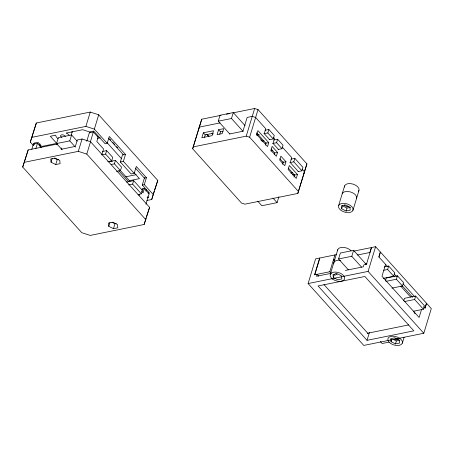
<?xml version="1.0" encoding="UTF-8"?>
<svg xmlns="http://www.w3.org/2000/svg" width="454" height="454" viewBox="0 0 454 454"><rect width="100%" height="100%" fill="white"/><g stroke="black" fill="none" stroke-linecap="round" stroke-linejoin="round"><path stroke-width="0.68" d="M61.5 147.998L61.108 149.287L75.353 146.398L77.305 139.98L82.072 139.009L90.533 141.733L149.593 207.353L144.134 224.486L90.227 235.41L81.765 232.686L22.7 167.066L28.165 149.933L57.584 143.975M33.596 145.774L30.287 142.096L36.348 122.994L90.255 112.07L98.717 114.788L157.782 180.414L151.715 199.516L146.914 200.492M22.7 167.066L28.165 149.933M30.287 142.096L36.348 122.994M31.803 149.326L33.38 144.145L34.373 143.924M35.872 148.503L37.449 143.322L41.229 147.522M39.35 145.893L39.963 143.873M40.162 146.358L40.571 145.013M62.141 149.763L56.557 143.555L58.356 137.63L71.584 134.952L77.237 141.234M51.047 162.209L50.723 158.979L55.087 158.094L59.78 160.438L60.104 163.667L55.74 164.552L51.047 162.209L52.176 158.503M56.33 144.661L56.716 143.39L50.303 136.268L55.689 135.178A7.542 4.307 16.9 0 0 58.152 138.714M55.74 164.552L57.244 159.615L58.487 159.36M71.204 135.292L72.43 131.251A7.542 4.307 16.9 0 1 71.811 132.222M75.37 147.085L69.78 140.876L71.584 134.952M24.414 162.282L78.315 151.358L82.072 139.009M31.996 137.318L85.902 126.394L90.255 112.07M86.776 141.228L89.336 132.806L90.335 132.585M90.437 141.699L93.365 131.972L98.115 137.239L96.821 141.483L103.574 148.986L101.934 154.371M145.842 219.702L86.782 154.082L90.533 141.733M69.104 135.116A7.542 4.307 16.9 0 0 66.261 133.033L82.656 129.713L89.427 131.887L93.683 131.024L105.158 143.776L107.189 143.362L94.364 129.112L98.717 114.788M107.189 143.362L109.289 136.45L125.491 154.445L123.392 161.363L134.191 173.36L131.138 173.978L120.338 161.982L122.591 154.57M107.74 161.641L111.69 160.841L105.612 154.093L106.662 150.637L102.212 151.54M111.69 160.841L112.74 157.385L106.662 150.637M116.513 171.391L120.463 170.591L114.391 163.843L115.441 160.387L108.319 161.828M125.491 154.445L123.46 154.859L123.607 154.366M120.463 170.591L121.513 167.134L115.441 160.387M108.773 226.33L108.444 223.101L112.813 222.216L117.507 224.56L117.83 227.789L113.466 228.674L108.773 226.33L109.896 222.625M113.466 228.674L114.964 223.737L116.213 223.482M134.191 173.36L136.291 166.448L146.415 177.696L144.315 184.613L153.429 194.738M138.095 194.511L141.387 193.841L132.613 184.091L133.663 180.635L126.541 182.077M139.06 195.623L139.469 194.272M148.152 193.149L149.372 192.899L142.284 185.022L144.531 177.616M141.949 190.237L142.318 189.023L143.316 188.802M141.387 193.841L142.442 190.385L133.663 180.635M145.927 204.221L149.077 193.858L144.332 188.597L143.061 192.859L141.642 191.282M145.916 191.072L146.324 189.721M144.134 224.486L146.109 217.982M146.5 216.683L149.593 207.353M151.715 199.516L154.292 191.055M154.683 189.749L157.782 180.414M233.345 112.802L254.643 108.483L258.031 109.573L306.904 163.871L297.813 193.444L244.905 204.164L241.522 203.08L192.649 148.781L201.741 119.209L220.979 115.31M192.649 148.781L201.741 119.209M203.341 132.789L201.843 137.727L212.018 135.667L213.516 130.724L203.341 132.789L205.231 134.889L204.482 137.358M229.894 134.112L218.255 121.178L220.054 115.254L233.282 112.575L245.064 125.662M218.601 129.696L217.103 134.634L222.188 133.601L223.691 128.664L218.601 129.696L220.491 131.796L219.742 134.265M243.117 131.433L231.478 118.5L233.282 112.575M193.336 146.869L246.244 136.143L254.643 108.483M298.499 191.531L249.626 137.233L258.031 109.573M256.754 134.583L257.951 130.627L268.751 142.63L267.554 146.58L256.686 134.503M256.799 134.634L257.146 133.482M269.267 139.747L273.217 138.941L267.815 132.943L268.864 129.486L265.051 130.258M265.306 145.184L266.101 142.658M273.217 138.941L274.267 135.485L268.864 129.486M278.041 149.497L281.991 148.696L276.588 142.692L277.638 139.236L273.824 140.008M274.278 154.275L274.681 152.958L271.078 148.957M277.53 152.379L276.327 156.329L270.93 150.331L272.128 146.381L277.53 152.379L274.681 152.958M281.991 148.696L283.041 145.235L277.638 139.236M282.519 164.308L283.313 161.783M285.969 161.755L284.766 165.704L279.704 160.08L280.901 156.131L285.969 161.755L283.12 162.333L279.897 158.752M257.713 201.145L261.844 205.73L277.105 202.637L278.909 196.713M297.955 171.618L301.904 170.817L293.8 161.817L294.85 158.361L291.037 159.133M293.993 177.054L294.595 175.079L288.29 168.082M297.444 174.501L296.241 178.456L288.142 169.456L289.34 165.506L297.444 174.501L294.595 175.079M301.904 170.817L302.954 167.361L294.85 158.361M297.813 193.444L306.904 163.871M423.656 306.683L425.075 308.26L426.573 303.323L431.3 308.572L423.798 333.264L363.785 345.426L308.096 283.551L315.598 258.859L319.673 258.031L314.571 274.829L329.831 271.736L331.182 273.234M314.77 274.784L319.871 257.991L336.306 254.66M338.599 205.662L344.603 185.907M341.669 208.806L341.363 205.764L345.471 204.93L349.892 207.137L350.199 210.179L346.084 211.014L341.669 208.806L342.566 205.838L346.987 208.051L350.414 207.353M346.084 211.014L346.987 208.051M329.831 271.736L334.933 254.938M330.245 274.415L337.748 249.717M352.962 210.276A7.542 4.307 16.9 0 0 343.445 203.307A7.542 4.307 16.9 0 0 340.931 210.333A7.542 4.307 16.9 0 0 352.962 210.276L358.961 190.521M348.343 269.818L338.571 258.956L340.369 253.031L353.598 250.353L366.321 264.489M333.315 277.559L333.009 274.517L337.123 273.683L341.539 275.89L341.845 278.932L337.736 279.766L333.315 277.559L334.218 274.591L335.478 275.226M361.571 267.139L351.793 256.277L353.598 250.353M423.798 333.264L368.109 271.396L375.611 246.698L371.559 247.515L366.457 264.313L363.915 264.83L363.314 266.804L345.42 270.431M378.971 257.038L380.469 252.095L426.442 303.17L424.938 308.113M385.588 264.387L381.984 276.242L419.11 317.488L421.511 309.588M383.17 278.381L393.703 276.242L387.625 269.494L388.675 266.038L384.226 266.941M367.025 340.335L318.084 285.963L364.885 276.48L413.827 330.853L367.025 340.335L369.425 332.436M385.56 280.362L386.258 278.052L397.454 275.788L403.527 282.536L402.477 285.992L391.944 288.131M393.703 276.242L394.753 272.786L388.675 266.038M402.477 285.992L396.399 279.244L397.454 275.788M391.03 341.68L390.724 338.639L394.832 337.804L399.253 340.012L399.56 343.054L395.451 343.888L391.03 341.68L391.751 339.308M403.788 300.61L404.486 298.306L415.677 296.036L424.45 305.786L423.4 309.242L413.526 311.245M395.451 343.888L396.348 340.926L399.775 340.233M423.4 309.242L414.627 299.492L415.677 296.036M402.323 343.156A7.542 4.307 16.9 0 0 392.812 336.181A7.542 4.307 16.9 0 0 390.292 343.207A7.542 4.307 16.9 0 0 402.323 343.156L404.122 337.226M198.653 129.021L199.34 127.109L220.094 122.903M303.817 173.689L304.498 171.777L302.171 169.189M33.38 144.145L37.449 143.322M89.336 132.806L93.388 131.989M56.716 143.39L41.655 146.443L37.943 142.318L33.67 143.186L34.555 144.168M56.557 143.555L69.78 140.876M97.508 138.374L100.26 137.812M226.472 114.192L229.911 113.5M218.255 121.178L231.478 118.5M101.662 154.893L105.612 154.093M205.231 134.889L213.369 133.238M220.491 131.796L223.039 131.28M229.73 133.93L242.952 131.251L247.158 117.421L252.242 116.389L255.63 117.478L265.755 128.726L264.251 133.663L269.653 139.667M120.338 161.982L123.392 161.363M111.099 164.507L114.391 163.843M256.623 135.213L259.257 134.679M263.865 133.743L267.815 132.943M263.995 140.814L262.02 141.211L260.675 139.713M268.751 142.63L265.902 143.209L256.516 132.772M272.638 143.492L276.588 142.692M125.826 176.771L136.138 174.682M270.8 150.961L272.775 150.563M129.14 180.732L139.446 178.643L134.276 172.9M146.415 177.696L144.383 178.11L135.638 168.394M128.664 184.892L132.613 184.091M142.284 185.022L144.315 184.613M142.318 189.023L144.355 188.609M289.851 162.617L293.8 161.817M147.119 197.791L148.469 197.513L147.629 196.576M290.713 173.088L292.688 172.685M292.495 174.886L294.538 174.478M354.177 251.039L371.355 247.561L369.857 252.498L357.485 255.006M334.808 259.603L333.429 259.881L334.78 261.379M338.571 258.956L351.793 256.277M365.589 264.001L366.963 263.729M330.966 273.359L316.512 276.287L317.113 274.312L318.799 276.185M308.096 283.551L368.109 271.396M383.675 270.295L387.625 269.494M385.866 281.378L396.399 279.244M404.094 301.626L414.627 299.492M367.371 333.287L408.657 324.922M389.101 342.106L382.16 343.508L380.327 341.47M246.244 136.143L249.626 137.233M85.902 126.394L94.364 129.112M78.315 151.358L86.782 154.082M54.31 158.145L57.244 159.615M393.192 339.348L396.348 340.926M112.03 222.267L114.964 223.737M97.417 136.472L98.115 137.239M148.379 193.092L149.077 193.858M375.611 246.698L380.339 251.947L378.835 256.885L387.5 266.515M273.688 137.539L274.528 138.476L273.03 143.413L278.427 149.417M282.292 147.102L291.74 157.6L290.242 162.538L298.34 171.538M394.134 273.887L396.507 276.52M403.141 283.892L414.513 296.524M393.283 275.856L394.214 276.895M402.187 285.753L412.555 297.268M400.774 286.162L410.592 297.069M272.973 198.052L277.105 202.637M211.939 133.164L212.886 134.219M207.12 134.418L209.016 136.523M206.774 134.305L208.67 136.404M324.014 284.624L368.081 333.588M109.72 138.935L110.645 139.963M112.961 142.539L114.811 144.593M116.667 146.653L117.592 147.681M108.648 138.402L123.46 154.859M107.019 142.618L121.587 158.804M111.27 160.455L112.206 161.493M120.174 170.346L130.071 181.345M118.766 170.761L128.578 181.668M413.747 311.626L415.013 313.754M337.243 274.869A2.514 1.436 16.9 0 1 335.892 273.365M333.718 263.689A7.542 4.307 16.9 0 1 340.574 260.352M398.226 338.979A2.514 1.436 16.9 0 1 394.957 338.99M337.617 250.846A7.542 4.307 16.9 0 1 342.6 247.362A7.542 4.307 16.9 0 1 351.033 250.79M61.914 137.46A2.514 1.436 16.9 0 1 61.398 134.923A2.514 1.436 16.9 0 1 65.314 136.342M348.513 206.349A2.514 1.436 16.9 0 1 344.365 205.015M342.202 193.807A7.542 4.307 16.9 0 1 350.834 192.059A7.542 4.307 16.9 0 1 356.56 198.426M344.473 187.037A7.542 4.307 16.9 0 1 353.235 184.159A7.542 4.307 16.9 0 1 358.342 191.492M332.578 279.085A7.542 4.307 16.9 0 0 344.609 279.028A7.542 4.307 16.9 0 0 335.097 272.054A7.542 4.307 16.9 0 0 332.578 279.085"/></g></svg>
